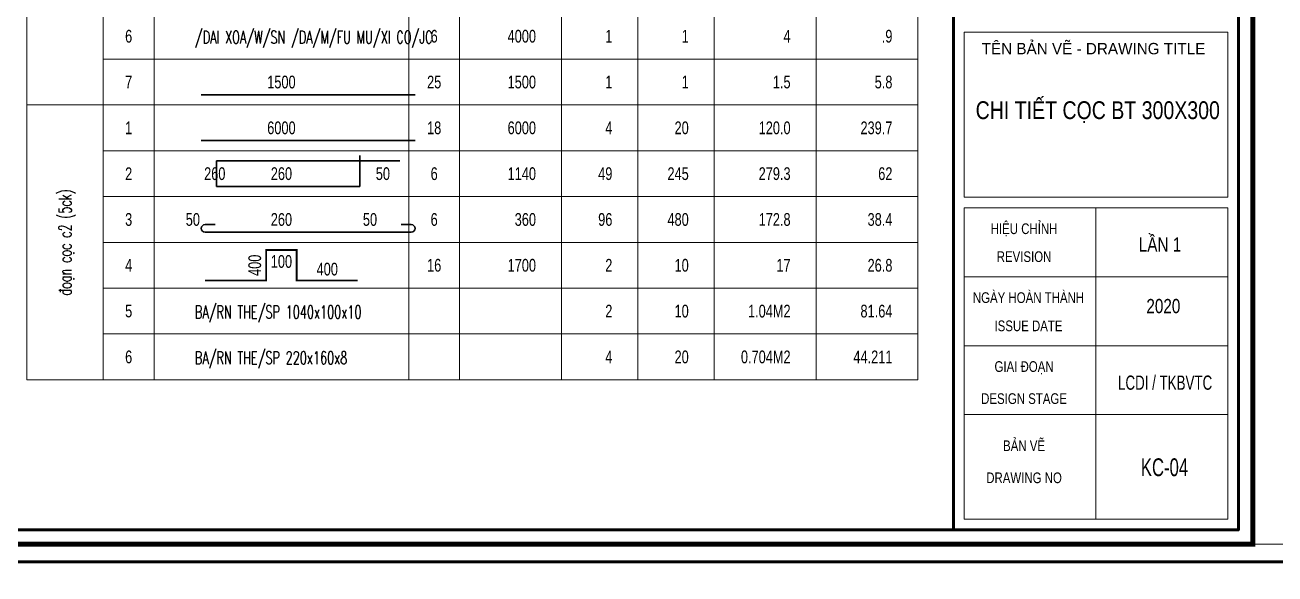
# Model space of a CAD drawing. Header units: inches. Extents: x 541671 to 837720, y 76128 to 1008472.
# Drawn here: x 611809 to 616719, y 375724 to 377881 of the extents above; entities that cross this region are included whole.
import ezdxf
from ezdxf.enums import TextEntityAlignment as Align

# ---------------------------------------------------------------- set-up
doc = ezdxf.new("R2010")
doc.units = ezdxf.units.IN
doc.header["$MEASUREMENT"] = 0
doc.layers.get('0').update_dxf_attribs({"lineweight": 18})
for name, color, linetype, lineweight in [('BangTK', 4, 'Continuous', 18), ('KCS_STEEL', 4, 'Continuous', 35), ('LC Net thay', 7, 'Continuous', 25), ('LC Text1', 3, 'Continuous', 20), ('THEP', 7, 'Continuous', 20), ('VatLieu', 8, 'Continuous', 9)]:
    doc.layers.add(name, color=color, linetype=linetype, lineweight=lineweight)
for name, color, linetype in [('KCS_TEXT_TK', 2, 'Continuous'), ('Khungten_LCDI', 7, 'Continuous'), ('text', 7, 'Continuous')]:
    doc.layers.add(name, color=color, linetype=linetype)
doc.styles.add('KCS_SMTEXT', font='arial.ttf', dxfattribs={"width": 0.7})
doc.styles.add('Khungten', font='VHAVAN_2.TTF', dxfattribs={"width": 0.8, "height": 5000})
doc.styles.add('ROMANS', font='vncc-rms.shx', dxfattribs={"width": 0.7, "bigfont": 'romancvn.shx'})
doc.styles.add('style2', font='romans.shx', dxfattribs={"width": 0.65, "bigfont": 'vns.shx'})
doc.styles.add('style3', font='vnsimli.shx', dxfattribs={"width": 0.65})
doc.styles.add('Title', font='VHAVAN_2.TTF', dxfattribs={"width": 0.8})

# ---------------------------------------------------------------- blocks, each defined once
blk = doc.blocks.new('lcdi fix')
at = {"layer": 'Defpoints', "lineweight": 0}
blk.add_lwpolyline([(-1200, -14850), (-1200, 14850), (40800, 14850), (40800, -14850)], close=True, dxfattribs=at)
at = {"layer": 'Khungten_LCDI', "color": 5, "lineweight": 60}
blk.add_line((36600, 14650), (36600, -14650), dxfattribs=at)
at = {"layer": 'Khungten_LCDI', "color": 5, "lineweight": 25}
blk.add_line((40600, -14650), (40600, 14650), dxfattribs=at)
at = {"layer": 'Khungten_LCDI', "color": 9, "lineweight": 15}
for p, q in [((38600, -10133), (38600, -14500)), ((40450, -11100), (36750, -11100)), ((40450, -12067), (36750, -12067)), ((40450, -13033), (36750, -13033))]:
    blk.add_line(p, q, dxfattribs=at)
at = {"layer": 'Khungten_LCDI', "color": 5, "lineweight": 60}
blk.add_lwpolyline([(0, -14650), (0, 14650), (40600, 14650), (40600, -14650)], close=True, dxfattribs=at)
at = {"layer": 'Khungten_LCDI', "color": 9, "lineweight": 15}
for points in [[(36750, -9983), (40450, -9983), (40450, -7667), (36750, -7667)], [(36750, -14500), (40450, -14500), (40450, -10133), (36750, -10133)]]:
    blk.add_lwpolyline(points, close=True, dxfattribs=at)
at = {"color": 7, "style": 'Khungten'}
blk.add_text('tªn b¶n vÏ - drawing title', height=160, dxfattribs=at).set_placement((38566, -7977), align=Align.CENTER)
at = {"color": 7}
for s, height, style, width, p in [('hiÖu chØnh', 150, 'Khungten', 0.8, (37592, -10499)), ('revision', 150, 'Khungten', 0.8, (37592, -10891)), ('ngµy hoµn thµnh', 150, 'Khungten', 0.8, (37654, -11466)), ('issue date', 150, 'Khungten', 0.8, (37654, -11862)), ('giai ®o¹n', 150, 'Khungten', 0.8, (37592, -12433)), ('lcdi / tkBVTC', 200, 'Title', 0.7, (39571, -12684)), ('design stage', 150, 'Khungten', 0.8, (37592, -12883)), ('b¶n vÏ', 150, 'Khungten', 0.8, (37592, -13544)), ('drawing nO', 150, 'Khungten', 0.8, (37592, -13994))]:
    blk.add_text(s, height=height, dxfattribs=dict(at, style=style, width=width)).set_placement(p, align=Align.CENTER)
at = {"color": 7, "style": 'Khungten', "width": 0.8}
for tag, p in [('REVISION', (39499, -10746)), ('NGAYHT', (39546, -11609))]:
    blk.add_attdef(tag, text='', height=200, dxfattribs=at).set_placement(p, align=Align.CENTER)
at = {"layer": 'LC Text1', "style": 'Title', "width": 1.824646}
for tag, p, p2 in [('TENBANVE1', (36913, -8886), (40339, -8886)), ('TENBANVE2', (36913, -9562), (40339, -9562))]:
    blk.add_attdef(tag, text='', height=250, dxfattribs=at).set_placement(p, p2, align=Align.FIT)
at = {"layer": 'LC Text1', "style": 'Title', "width": 0.7}
blk.add_attdef('SOBANVE', text='', height=250, dxfattribs=at).set_placement((39562, -13896), align=Align.CENTER)
blk = doc.blocks.new('TK_1')
at = {"layer": 'KCS_TEXT_TK', "style": 'KCS_SMTEXT', "width": 0.75}
for tag, p in [('SH', (5, 4.5)), ('DK', (76.75, 4.5))]:
    blk.add_attdef(tag, text='', height=2.5, dxfattribs=at).set_placement(p, align=Align.MIDDLE)
for tag, p in [('DAI', (100, 4.5)), ('SL1', (114.5, 4.5)), ('SLA', (127, 4.5)), ('DT', (147, 4.5)), ('TL', (169, 4.5))]:
    blk.add_attdef(tag, text='', height=2.5, dxfattribs=at).set_placement(p, align=Align.MIDDLE_RIGHT)
blk = doc.blocks.new('TK_2')
at = {"layer": 'KCS_STEEL'}
blk.add_line((19.25, 2), (61.25, 2), dxfattribs=at)
at = {"layer": 'KCS_TEXT_TK', "style": 'KCS_SMTEXT', "width": 0.75}
for tag, p in [('SH', (5, 4.5)), ('L2', (40.25, 4.5)), ('DK', (76.75, 4.5))]:
    blk.add_attdef(tag, text='', height=2.5, dxfattribs=at).set_placement(p, align=Align.MIDDLE)
for tag, p in [('DAI', (100, 4.5)), ('SL1', (114.5, 4.5)), ('SLA', (127, 4.5)), ('DT', (147, 4.5)), ('TL', (169, 4.5))]:
    blk.add_attdef(tag, text='', height=2.5, dxfattribs=at).set_placement(p, align=Align.MIDDLE_RIGHT)
blk = doc.blocks.new('TK_6')
at = {"layer": 'KCS_STEEL'}
for p, q in [((22.25, 2), (22.25, 7)), ((22.25, 7), (58.25, 7))]:
    blk.add_line(p, q, dxfattribs=at)
at = {"layer": 'KCS_TEXT_TK', "style": 'KCS_SMTEXT', "width": 0.75}
for tag, p in [('SH', (5, 4.5)), ('L2', (40.25, 4.5)), ('DK', (76.75, 4.5))]:
    blk.add_attdef(tag, text='', height=2.5, dxfattribs=at).set_placement(p, align=Align.MIDDLE)
for tag, p in [('L1', (20.98, 4.5)), ('DAI', (100, 4.5)), ('SL1', (114.5, 4.5)), ('SLA', (127, 4.5)), ('DT', (147, 4.5)), ('TL', (169, 4.5))]:
    blk.add_attdef(tag, text='', height=2.5, dxfattribs=at).set_placement(p, align=Align.MIDDLE_RIGHT)
blk = doc.blocks.new('TK_3')
at = {"layer": 'KCS_STEEL'}
for p, q in [((22, 3.5), (20, 3.5)), ((60.5, 3.5), (58.5, 3.5)), ((20, 2), (60.5, 2))]:
    blk.add_line(p, q, dxfattribs=at)
for centre, start, end in [((20, 2.75), 90, 270), ((60.5, 2.75), 270, 90)]:
    blk.add_arc(centre, 0.75, start, end, dxfattribs=at)
at = {"layer": 'KCS_TEXT_TK', "style": 'KCS_SMTEXT', "width": 0.75}
for tag, p in [('SH', (5, 4.5)), ('M', (20.67, 6)), ('L2', (40.25, 4.08)), ('M', (59.83, 6)), ('DK', (76.75, 4.5))]:
    blk.add_attdef(tag, text='', height=2.5, dxfattribs=at).set_placement(p, align=Align.MIDDLE)
for tag, p in [('DAI', (100, 4.5)), ('SL1', (114.5, 4.5)), ('SLA', (127, 4.5)), ('DT', (147, 4.5)), ('TL', (169, 4.5))]:
    blk.add_attdef(tag, text='', height=2.5, dxfattribs=at).set_placement(p, align=Align.MIDDLE_RIGHT)
blk = doc.blocks.new('000000000000000000000000')
at = {"layer": 'BangTK'}
for p, q in [((6735.31, 3385.64), (6735.31, 645.64)), ((7035.31, 3385.64), (7035.31, 645.64)), ((7235.31, 3385.64), (7235.31, 645.64)), ((8235.31, 3385.64), (8235.31, 645.64)), ((8435.31, 3385.64), (8435.31, 645.64)), ((8835.31, 3385.64), (8835.31, 645.64)), ((9435.31, 3385.64), (9435.31, 645.64)), ((9835.31, 3385.64), (9835.31, 645.64)), ((10235.31, 3385.64), (10235.31, 645.64)), ((9135.31, 3185.64), (9135.31, 645.64)), ((7035.31, 1905.64), (10235.31, 1905.64)), ((6735.31, 1725.64), (10235.31, 1725.64)), ((7035.31, 1545.64), (10235.31, 1545.64)), ((7035.31, 1365.64), (10235.31, 1365.64)), ((7035.31, 1185.64), (10235.31, 1185.64)), ((7035.31, 1005.64), (10235.31, 1005.64)), ((7035.31, 825.64), (10235.31, 825.64)), ((6735.31, 645.64), (10235.31, 645.64))]:
    blk.add_line(p, q, dxfattribs=at)
at = {"layer": 'KCS_STEEL'}
for p, q in [((8043.92, 1405.67), (8043.92, 1527.04)), ((7480.31, 1405.67), (8043.92, 1405.67))]:
    blk.add_line(p, q, dxfattribs=at)
at = {"layer": 'THEP', "const_width": 7}
blk.add_lwpolyline([(8035.31, 1035.64), (7795.31, 1035.64), (7795.31, 1155.64), (7675.31, 1155.64), (7675.31, 1035.64), (7435.31, 1035.64)], dxfattribs=at)
at = {"layer": 'VatLieu', "const_width": 19.6}
blk.add_lwpolyline([(-209.36, 0), (11550.64, 0), (11550.64, 8316), (-209.36, 8316)], close=True, dxfattribs=at)
ref = blk.add_blockref('TK_1', (7035.31, 1905.64), dxfattribs=dict(xscale=20, yscale=20, zscale=20))
ref.add_attrib('TL', '.9', dxfattribs={"layer": 'text', "height": 50, "style": 'ROMANS', "width": 0.75}).set_placement((10135.31, 1995.64), align=Align.MIDDLE_RIGHT)
ref.add_attrib('DT', '4', dxfattribs={"layer": 'text', "height": 50, "style": 'ROMANS', "width": 0.75}).set_placement((9735.31, 1995.64), align=Align.MIDDLE_RIGHT)
ref.add_attrib('SLA', '1', dxfattribs={"layer": 'text', "height": 50, "style": 'ROMANS', "width": 0.75}).set_placement((9335.31, 1995.64), align=Align.MIDDLE_RIGHT)
ref.add_attrib('SL1', '1', dxfattribs={"layer": 'text', "height": 50, "style": 'ROMANS', "width": 0.75}).set_placement((9035.31, 1995.64), align=Align.MIDDLE_RIGHT)
ref.add_attrib('DAI', '4000', dxfattribs={"layer": 'text', "height": 50, "style": 'ROMANS', "width": 0.75}).set_placement((8735.31, 1995.64), align=Align.MIDDLE_RIGHT)
ref.add_attrib('DK', '6', dxfattribs={"layer": 'text', "height": 50, "style": 'ROMANS', "width": 0.75}).set_placement((8335.29, 1995.62), align=Align.MIDDLE)
ref.add_attrib('SH', '6', dxfattribs={"layer": 'text', "height": 50, "style": 'ROMANS', "width": 0.75}).set_placement((7135.29, 1995.62), align=Align.MIDDLE)
ref = blk.add_blockref('TK_2', (7035.31, 1725.64), dxfattribs=dict(xscale=20, yscale=20, zscale=20))
ref.add_attrib('TL', '5.8', dxfattribs={"layer": 'text', "height": 50, "style": 'ROMANS', "width": 0.75}).set_placement((10135.31, 1815.64), align=Align.MIDDLE_RIGHT)
ref.add_attrib('DT', '1.5', dxfattribs={"layer": 'text', "height": 50, "style": 'ROMANS', "width": 0.75}).set_placement((9735.31, 1815.64), align=Align.MIDDLE_RIGHT)
ref.add_attrib('SLA', '1', dxfattribs={"layer": 'text', "height": 50, "style": 'ROMANS', "width": 0.75}).set_placement((9335.31, 1815.64), align=Align.MIDDLE_RIGHT)
ref.add_attrib('SL1', '1', dxfattribs={"layer": 'text', "height": 50, "style": 'ROMANS', "width": 0.75}).set_placement((9035.31, 1815.64), align=Align.MIDDLE_RIGHT)
ref.add_attrib('DAI', '1500', dxfattribs={"layer": 'text', "height": 50, "style": 'ROMANS', "width": 0.75}).set_placement((8735.31, 1815.64), align=Align.MIDDLE_RIGHT)
ref.add_attrib('DK', '25', dxfattribs={"layer": 'text', "height": 50, "style": 'ROMANS', "width": 0.75}).set_placement((8335.29, 1815.62), align=Align.MIDDLE)
ref.add_attrib('L2', '1500', dxfattribs={"layer": 'text', "height": 50, "style": 'ROMANS', "width": 0.75}).set_placement((7735.31, 1815.64), align=Align.MIDDLE)
ref.add_attrib('SH', '7', dxfattribs={"layer": 'text', "height": 50, "style": 'ROMANS', "width": 0.75}).set_placement((7135.29, 1815.62), align=Align.MIDDLE)
ref = blk.add_blockref('TK_2', (7035.31, 1545.64), dxfattribs=dict(xscale=20, yscale=20, zscale=20))
ref.add_attrib('TL', '239.7', dxfattribs={"layer": 'text', "height": 50, "style": 'ROMANS', "width": 0.75}).set_placement((10135.31, 1635.64), align=Align.MIDDLE_RIGHT)
ref.add_attrib('DT', '120.0', dxfattribs={"layer": 'text', "height": 50, "style": 'ROMANS', "width": 0.75}).set_placement((9735.31, 1635.64), align=Align.MIDDLE_RIGHT)
ref.add_attrib('SLA', '20', dxfattribs={"layer": 'text', "height": 50, "style": 'ROMANS', "width": 0.75}).set_placement((9335.31, 1635.64), align=Align.MIDDLE_RIGHT)
ref.add_attrib('SL1', '4', dxfattribs={"layer": 'text', "height": 50, "style": 'ROMANS', "width": 0.75}).set_placement((9035.31, 1635.64), align=Align.MIDDLE_RIGHT)
ref.add_attrib('DAI', '6000', dxfattribs={"layer": 'text', "height": 50, "style": 'ROMANS', "width": 0.75}).set_placement((8735.31, 1635.64), align=Align.MIDDLE_RIGHT)
ref.add_attrib('DK', '18', dxfattribs={"layer": 'text', "height": 50, "style": 'ROMANS', "width": 0.75}).set_placement((8335.29, 1635.62), align=Align.MIDDLE)
ref.add_attrib('L2', '6000', dxfattribs={"layer": 'text', "height": 50, "style": 'ROMANS', "width": 0.75}).set_placement((7735.31, 1635.64), align=Align.MIDDLE)
ref.add_attrib('SH', '1', dxfattribs={"layer": 'text', "height": 50, "style": 'ROMANS', "width": 0.75}).set_placement((7135.29, 1635.62), align=Align.MIDDLE)
ref = blk.add_blockref('TK_6', (7035.31, 1365.64), dxfattribs=dict(xscale=20, yscale=20, zscale=20))
ref.add_attrib('SH', '2', dxfattribs={"layer": 'text', "height": 50, "style": 'ROMANS', "width": 0.75}).set_placement((7135.29, 1455.62), align=Align.MIDDLE)
ref.add_attrib('L1', '260', dxfattribs={"layer": 'text', "height": 50, "style": 'ROMANS', "width": 0.75}).set_placement((7515.31, 1455.64), align=Align.MIDDLE_RIGHT)
ref.add_attrib('L2', '260', dxfattribs={"layer": 'text', "height": 50, "style": 'ROMANS', "width": 0.75}).set_placement((7735.31, 1455.64), align=Align.MIDDLE)
ref.add_attrib('DK', '6', dxfattribs={"layer": 'text', "height": 50, "style": 'ROMANS', "width": 0.75}).set_placement((8335.29, 1455.62), align=Align.MIDDLE)
ref.add_attrib('DAI', '1140', dxfattribs={"layer": 'text', "height": 50, "style": 'ROMANS', "width": 0.75}).set_placement((8735.31, 1455.64), align=Align.MIDDLE_RIGHT)
ref.add_attrib('SL1', '49', dxfattribs={"layer": 'text', "height": 50, "style": 'ROMANS', "width": 0.75}).set_placement((9035.31, 1455.64), align=Align.MIDDLE_RIGHT)
ref.add_attrib('SLA', '245', dxfattribs={"layer": 'text', "height": 50, "style": 'ROMANS', "width": 0.75}).set_placement((9335.31, 1455.64), align=Align.MIDDLE_RIGHT)
ref.add_attrib('DT', '279.3', dxfattribs={"layer": 'text', "height": 50, "style": 'ROMANS', "width": 0.75}).set_placement((9735.31, 1455.64), align=Align.MIDDLE_RIGHT)
ref.add_attrib('TL', '62', dxfattribs={"layer": 'text', "height": 50, "style": 'ROMANS', "width": 0.75}).set_placement((10135.31, 1455.64), align=Align.MIDDLE_RIGHT)
ref.add_attrib('L3', '50', dxfattribs={"layer": 'text', "height": 50, "style": 'ROMANS', "width": 0.75}).set_placement((8106.04, 1455.64), align=Align.MIDDLE_LEFT)
ref = blk.add_blockref('TK_3', (7035.31, 1185.64), dxfattribs=dict(xscale=20, yscale=20, zscale=20))
ref.add_attrib('SH', '3', dxfattribs={"layer": 'text', "height": 50, "style": 'ROMANS', "width": 0.75}).set_placement((7135.29, 1275.62), align=Align.MIDDLE)
ref.add_attrib('L1', '50', dxfattribs={"layer": 'text', "height": 50, "style": 'ROMANS', "width": 0.75}).set_placement((7415.31, 1275.64), align=Align.MIDDLE_RIGHT)
ref.add_attrib('L2', '260', dxfattribs={"layer": 'text', "height": 50, "style": 'ROMANS', "width": 0.75}).set_placement((7735.31, 1275.64), align=Align.MIDDLE)
ref.add_attrib('DK', '6', dxfattribs={"layer": 'text', "height": 50, "style": 'ROMANS', "width": 0.75}).set_placement((8335.29, 1275.62), align=Align.MIDDLE)
ref.add_attrib('DAI', '360', dxfattribs={"layer": 'text', "height": 50, "style": 'ROMANS', "width": 0.75}).set_placement((8735.31, 1275.64), align=Align.MIDDLE_RIGHT)
ref.add_attrib('SL1', '96', dxfattribs={"layer": 'text', "height": 50, "style": 'ROMANS', "width": 0.75}).set_placement((9035.31, 1275.64), align=Align.MIDDLE_RIGHT)
ref.add_attrib('SLA', '480', dxfattribs={"layer": 'text', "height": 50, "style": 'ROMANS', "width": 0.75}).set_placement((9335.31, 1275.64), align=Align.MIDDLE_RIGHT)
ref.add_attrib('DT', '172.8', dxfattribs={"layer": 'text', "height": 50, "style": 'ROMANS', "width": 0.75}).set_placement((9735.31, 1275.64), align=Align.MIDDLE_RIGHT)
ref.add_attrib('TL', '38.4', dxfattribs={"layer": 'text', "height": 50, "style": 'ROMANS', "width": 0.75}).set_placement((10135.31, 1275.64), align=Align.MIDDLE_RIGHT)
ref.add_attrib('L3', '50', dxfattribs={"layer": 'text', "height": 50, "style": 'ROMANS', "width": 0.75}).set_placement((8055.31, 1275.64), align=Align.MIDDLE_LEFT)
ref = blk.add_blockref('TK_1', (7035.31, 1005.64), dxfattribs=dict(xscale=20, yscale=20, zscale=20))
ref.add_attrib('TL', '26.8', dxfattribs={"layer": 'text', "height": 50, "style": 'ROMANS', "width": 0.75}).set_placement((10135.31, 1095.64), align=Align.MIDDLE_RIGHT)
ref.add_attrib('DT', '17', dxfattribs={"layer": 'text', "height": 50, "style": 'ROMANS', "width": 0.75}).set_placement((9735.31, 1095.64), align=Align.MIDDLE_RIGHT)
ref.add_attrib('SLA', '10', dxfattribs={"layer": 'text', "height": 50, "style": 'ROMANS', "width": 0.75}).set_placement((9335.31, 1095.64), align=Align.MIDDLE_RIGHT)
ref.add_attrib('SL1', '2', dxfattribs={"layer": 'text', "height": 50, "style": 'ROMANS', "width": 0.75}).set_placement((9035.31, 1095.64), align=Align.MIDDLE_RIGHT)
ref.add_attrib('DAI', '1700', dxfattribs={"layer": 'text', "height": 50, "style": 'ROMANS', "width": 0.75}).set_placement((8735.31, 1095.64), align=Align.MIDDLE_RIGHT)
ref.add_attrib('DK', '16', dxfattribs={"layer": 'text', "height": 50, "style": 'ROMANS', "width": 0.75}).set_placement((8335.29, 1095.62), align=Align.MIDDLE)
ref.add_attrib('SH', '4', dxfattribs={"layer": 'text', "height": 50, "style": 'ROMANS', "width": 0.75}).set_placement((7135.29, 1095.62), align=Align.MIDDLE)
at = {"lineweight": 0, "style": 'style2', "width": 0.65}
blk.add_text('/DAI XOA/W/SN /DA/M/FU MU/XI CO/JC', height=50, dxfattribs=at).set_placement((7395.31, 1966.76))
at = {"style": 'style3', "width": 0.65}
blk.add_text('®o¹n cäc c2 (5ck)', height=50, rotation=90, dxfattribs=at).set_placement((6910.31, 1185.64), align=Align.CENTER)
at = {"style": 'ROMANS', "width": 0.75}
blk.add_text('400', height=50, rotation=90, dxfattribs=at).set_placement((7630.31, 1095.64), align=Align.MIDDLE)
for s, p in [('100', (7735.31, 1110.64)), ('400', (7915.31, 1080.64)), ('5', (7135.31, 915.64)), ('6', (7135.31, 735.64))]:
    blk.add_text(s, height=50, dxfattribs=at).set_placement(p, align=Align.MIDDLE)
at = {"style": 'style2', "width": 0.65}
for s, p in [('BA/RN THE/SP 1040x100x10', (7395.31, 887.19)), ('BA/RN THE/SP 220x160x8', (7395.31, 707.19))]:
    blk.add_text(s, height=50, dxfattribs=at).set_placement(p)
at = {"style": 'ROMANS', "width": 0.75}
for s, p in [('2', (9035.31, 915.64)), ('10', (9335.31, 915.64)), ('1.04M2', (9735.31, 915.64)), ('81.64', (10135.31, 915.64)), ('4', (9035.31, 735.64)), ('20', (9335.31, 735.64)), ('0.704M2', (9735.31, 735.64)), ('44.211', (10135.31, 735.64))]:
    blk.add_text(s, height=50, dxfattribs=at).set_placement(p, align=Align.MIDDLE_RIGHT)

msp = doc.modelspace()

# ---------------------------------------------------------------- block references
msp.add_blockref('000000000000000000000000', (605081.4, 375841.4))
at = {"layer": 'LC Net thay'}
ref = msp.add_blockref('lcdi fix', (605208, 379999.4), dxfattribs=dict(at, xscale=0.2800000003518924, yscale=0.2800000003518924, zscale=0.2800000003518924))
ref.add_attrib('NGAYHT', '2020', dxfattribs={"layer": 'LC Text1', "height": 56, "style": 'Khungten', "width": 0.8}).set_placement((616280.9, 376748.8), align=Align.CENTER)
ref.add_attrib('REVISION', 'lÇn 1', dxfattribs={"layer": 'LC Text1', "height": 56, "style": 'Khungten', "width": 0.8}).set_placement((616267.7, 376990.4), align=Align.CENTER)
ref.add_attrib('SOBANVE', 'kc-04', dxfattribs={"layer": 'LC Text1', "height": 70, "style": 'Title', "width": 0.7}).set_placement((616285.4, 376108.5), align=Align.CENTER)
ref.add_attrib('TENBANVE1', 'chi tiÕt cäc bt 300x300', dxfattribs={"layer": 'LC Text1', "height": 70, "style": 'Title', "width": 0.852852}).set_placement((615543.6, 377511.4), (616503, 377511.4), align=Align.FIT)
at = {"layer": 'LC Net thay', "xscale": 0.3500000090783435, "yscale": 0.3500000090783435, "zscale": 0.3500000090783435}
msp.add_blockref('lcdi fix', (605292, 370643.9), dxfattribs=at)

doc.saveas('drawing.dxf')
